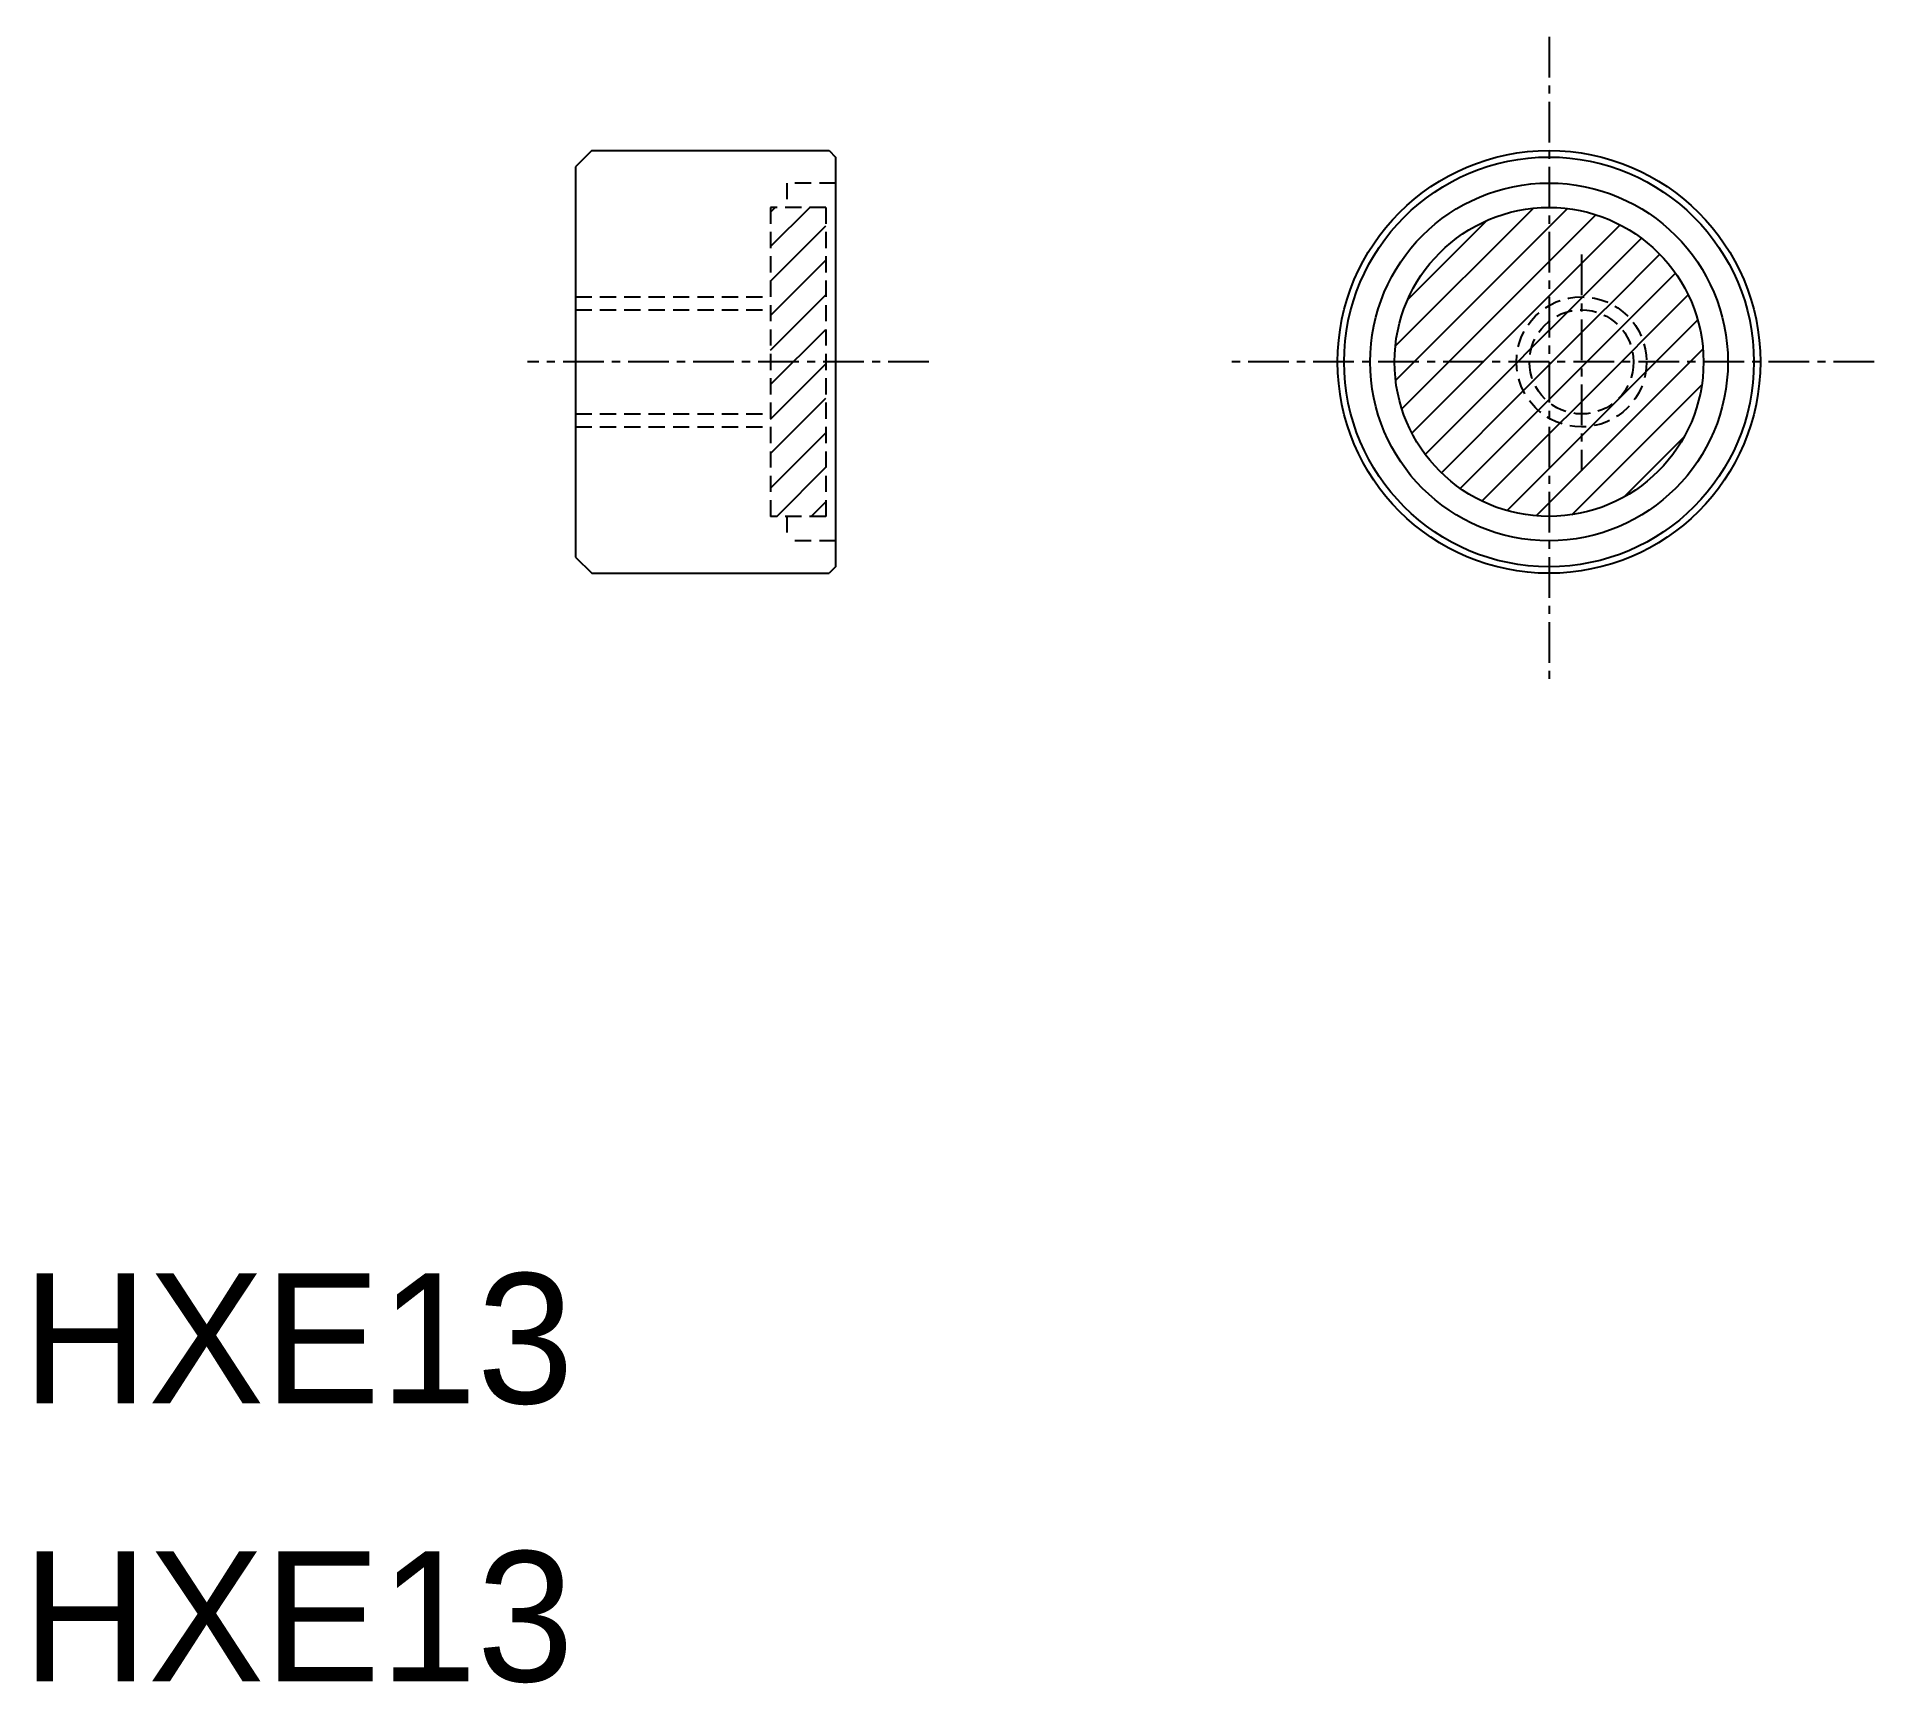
# Model space of a CAD drawing. Extents: x 122.4 to 178.9, y 163.3 to 214.
import ezdxf

# ---------------------------------------------------------------- set-up
doc = ezdxf.new("R2010")
doc.units = 0
doc.linetypes.add('CENTER', pattern=[2, 1.25, -0.25, 0.25, -0.25])
doc.linetypes.add('DASHED', pattern=[0.75, 0.5, -0.25])
doc.layers.get('0').update_dxf_attribs({"linetype": 'CONTINUOUS'})
doc.layers.add('CENTER', color=1, linetype='CENTER')

# ---------------------------------------------------------------- blocks, each defined once
blk = doc.blocks.new('*X8')
at = {"color": 0, "linetype": 'CONTINUOUS'}
for p, q in [((144.94, 207.519), (146.145, 208.724)), ((144.94, 208.58), (145.084, 208.724)), ((164.149, 204.454), (168.394, 208.699)), ((164.159, 203.404), (169.445, 208.689)), ((164.349, 202.533), (170.316, 208.5)), ((144.94, 206.458), (146.64, 208.158)), ((164.532, 205.898), (166.951, 208.316)), ((164.66, 201.783), (171.065, 208.188)), ((169.911, 205.973), (171.717, 207.779)), ((144.94, 205.398), (146.64, 207.098)), ((170.764, 205.765), (172.282, 207.284)), ((171.366, 205.307), (172.762, 206.703)), ((144.94, 204.337), (146.64, 206.037)), ((169.455, 205.517), (169.911, 205.973)), ((170.461, 205.462), (170.764, 205.765)), ((171.76, 204.641), (173.154, 206.035)), ((168.331, 204.393), (169.455, 205.517)), ((168.386, 203.388), (170.461, 205.462)), ((171.082, 205.023), (171.366, 205.307)), ((171.852, 203.672), (173.446, 205.266)), ((144.94, 203.276), (146.64, 204.976)), ((168.825, 202.766), (171.082, 205.023)), ((171.437, 204.318), (171.76, 204.641)), ((167.875, 203.938), (168.331, 204.393)), ((168.481, 199.24), (173.609, 204.368)), ((169.531, 202.411), (171.437, 204.318)), ((144.94, 202.216), (146.64, 203.916)), ((165.069, 201.131), (167.875, 203.938)), ((170.177, 201.996), (171.852, 203.672)), ((144.94, 201.155), (146.64, 202.855)), ((165.565, 200.567), (168.083, 203.085)), ((168.083, 203.085), (168.386, 203.388)), ((169.577, 199.276), (173.573, 203.271)), ((166.145, 200.086), (168.542, 202.483)), ((168.542, 202.483), (168.825, 202.766)), ((169.208, 202.088), (169.531, 202.411)), ((144.94, 200.094), (146.64, 201.794)), ((166.814, 199.694), (169.208, 202.088)), ((167.583, 199.403), (170.177, 201.996)), ((171.186, 199.824), (173.025, 201.663)), ((145.13, 199.224), (146.64, 200.734)), ((146.191, 199.224), (146.64, 199.673))]:
    blk.add_line(p, q, dxfattribs=at)

msp = doc.modelspace()

# ---------------------------------------------------------------- linework, layer by layer
at = {"color": 7, "linetype": 'CONTINUOUS'}
for p, q in [((139.44, 210.474), (138.94, 209.974)), ((139.44, 210.474), (146.74, 210.474)), ((146.74, 210.474), (146.94, 210.274)), ((146.94, 210.274), (146.94, 198.474)), ((138.94, 209.974), (138.94, 197.974)), ((146.94, 198.474), (146.94, 197.674)), ((138.94, 197.974), (139.44, 197.474)), ((139.44, 197.474), (146.74, 197.474)), ((146.94, 197.674), (146.74, 197.474))]:
    msp.add_line(p, q, dxfattribs=at)
at = {"color": 3, "linetype": 'DASHED'}
for p, q in [((146.94, 209.474), (145.44, 209.474)), ((145.44, 209.474), (145.44, 208.724)), ((146.64, 208.724), (144.94, 208.724)), ((144.94, 208.724), (144.94, 199.224)), ((146.64, 208.724), (146.64, 199.224)), ((138.94, 205.974), (144.94, 205.974)), ((138.94, 205.574), (144.94, 205.574)), ((138.94, 202.374), (144.94, 202.374)), ((138.94, 201.974), (144.94, 201.974)), ((146.64, 199.224), (144.94, 199.224)), ((145.44, 199.224), (145.44, 198.474)), ((146.94, 198.474), (145.44, 198.474))]:
    msp.add_line(p, q, dxfattribs=at)
at = {"color": 7, "linetype": 'CONTINUOUS'}
for radius in [6.5, 6.3, 5.5, 4.75]:
    msp.add_circle((168.875, 203.974), radius, dxfattribs=at)
at = {"color": 3, "linetype": 'DASHED'}
for radius in [2, 1.6]:
    msp.add_circle((169.875, 203.974), radius, dxfattribs=at)
at = {"layer": 'CENTER', "color": 1, "linetype": 'CENTER'}
for p, q in [((168.875, 213.974), (168.875, 193.974)), ((169.875, 207.275), (169.875, 200.624)), ((149.81, 203.974), (137.463, 203.974)), ((178.875, 203.974), (158.875, 203.974))]:
    msp.add_line(p, q, dxfattribs=at)

# ---------------------------------------------------------------- block references
at = {"color": 3, "linetype": 'CONTINUOUS'}
msp.add_blockref('*X8', (0, 0), dxfattribs=at)

# ---------------------------------------------------------------- texts
at = {"color": 7, "linetype": 'CONTINUOUS'}
for p in [(121.938, 171.947), (121.938, 163.398)]:
    msp.add_text('HXE13', height=4, dxfattribs=at).set_placement(p)

doc.saveas('drawing.dxf')
